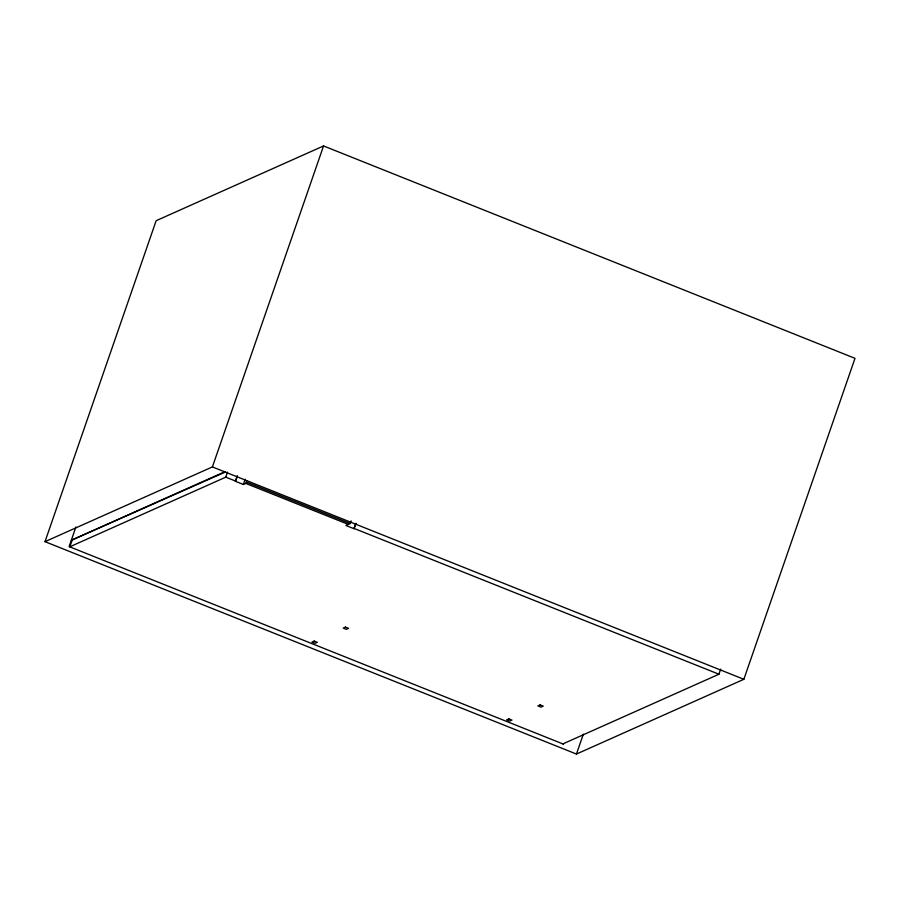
<?xml version="1.0" encoding="UTF-8"?>
<svg xmlns="http://www.w3.org/2000/svg" width="900" height="900" viewBox="0 0 900 900"><rect width="100%" height="100%" fill="white"/><g stroke="black" fill="none" stroke-linecap="round" stroke-linejoin="round"><path stroke-width="1.35" d="M45 541.665L156.15 220.703L323.55 145.946L855 358.335L743.85 679.298L576.45 754.054L45 541.665L212.4 466.92L743.85 679.298M75.892 527.029L69.12 546.592L563.49 744.154M72.101 540.461L69.739 546.84L225.799 477.157L235.688 481.106L237.431 476.066M212.4 466.92L323.55 145.946M225.799 477.157L227.542 472.118M351.124 520.909L350.201 523.564L247.624 482.569L243.349 484.481L235.316 481.275L237.139 475.976M243.349 484.481L245.183 479.171M246.679 480.746L245.768 483.401L348.345 524.396M350.201 523.564L345.926 525.476L353.959 528.683L355.793 523.395M353.959 528.683L356.074 523.485M576.45 754.054L583.335 734.153M562.871 743.906L718.931 674.224L720.675 669.184M224.977 471.679L71.303 540.293L225.416 472.005M354.33 528.525L718.931 674.224M314.213 641.07L311.985 642.071L315.079 643.298L317.306 642.308L314.213 641.07M345.465 627.12L343.238 628.11L346.32 629.347L348.559 628.357L345.465 627.12M508.871 718.864L506.644 719.854L509.738 721.091L511.965 720.09L508.871 718.864M540.124 704.903L537.896 705.904L540.979 707.141L543.217 706.14L540.124 704.903"/></g></svg>
